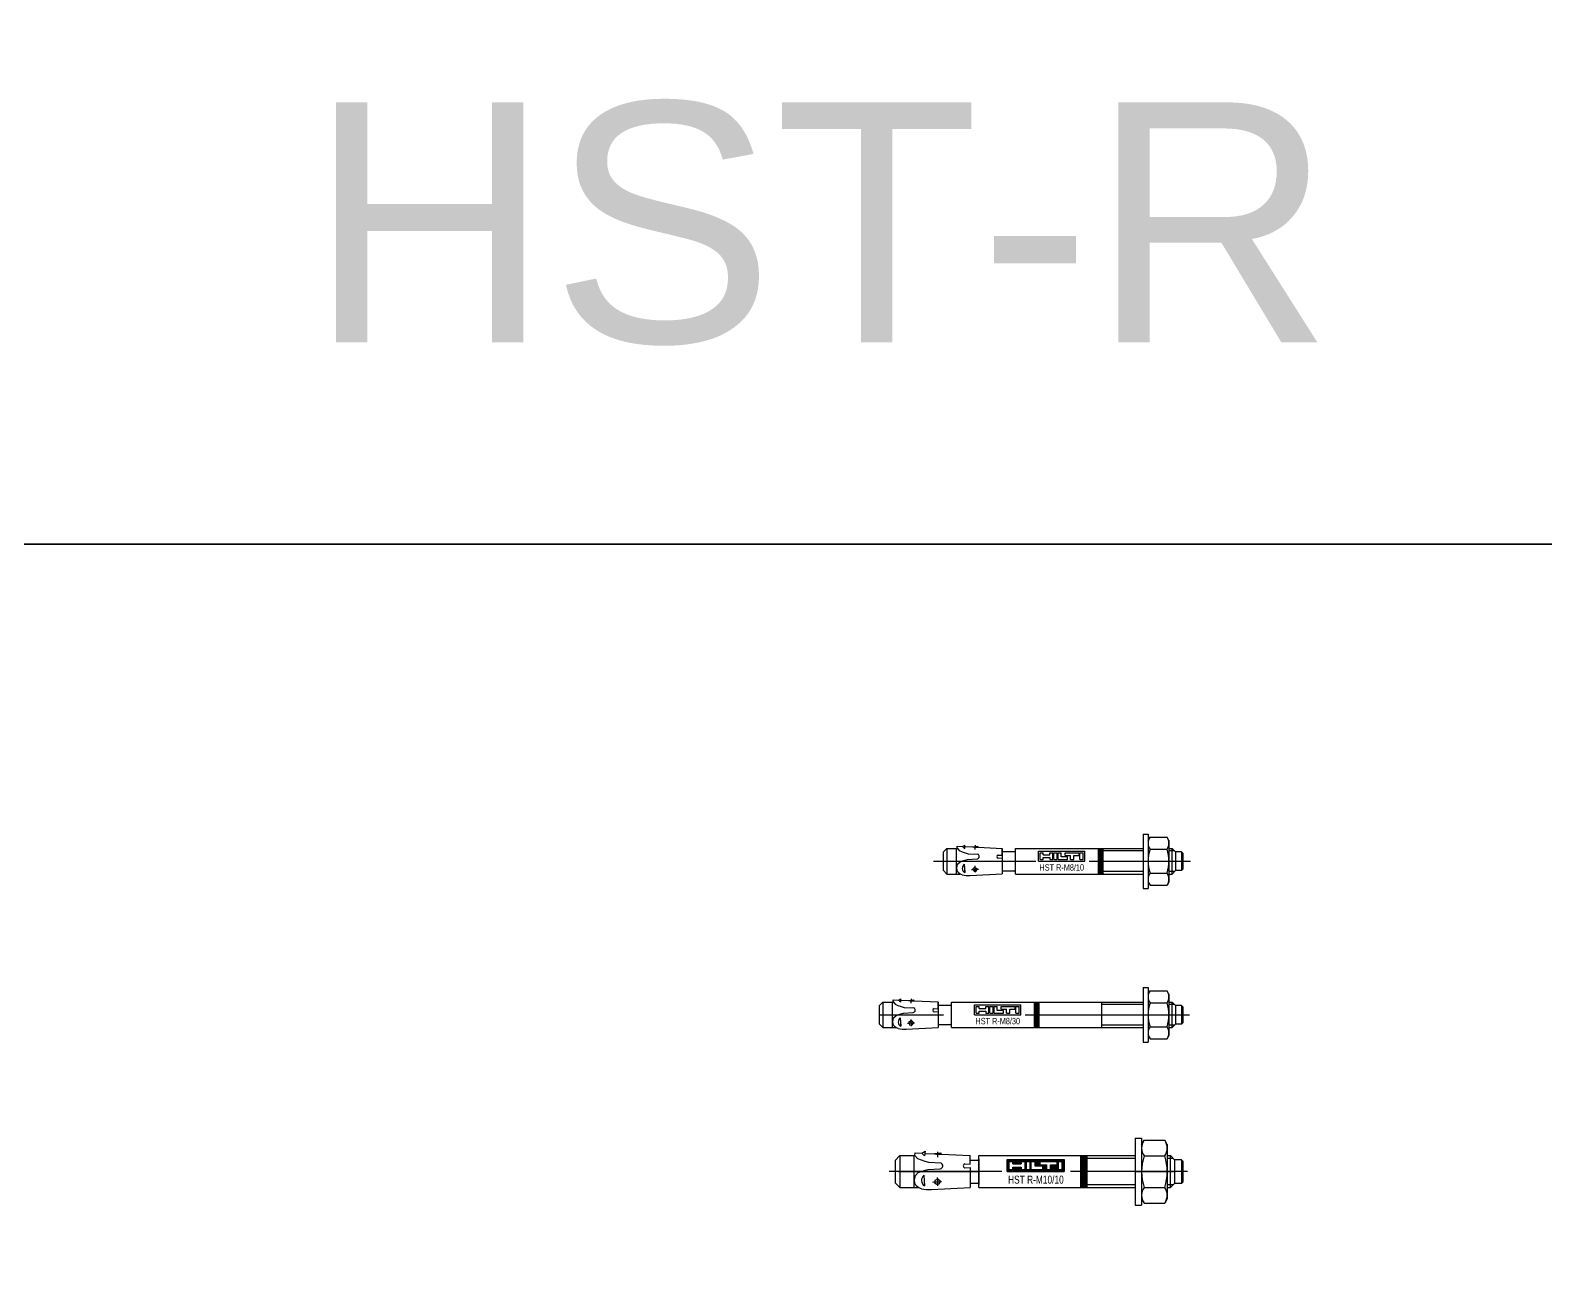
# Model space of a CAD drawing. Header units: millimetres. Extents: x 296 to 4896, y 152 to 3333.
# Drawn here: x 3948.8 to 4422.3, y 1771.7 to 2162.1 of the extents above; entities that cross this region are included whole.
import ezdxf
from ezdxf.enums import TextEntityAlignment as Align

# ---------------------------------------------------------------- set-up
doc = ezdxf.new("R2010")
doc.units = ezdxf.units.MM
doc.linetypes.add('CENTERLI', pattern=[1, 0.75, -0.0625, 0.125, -0.0625])
doc.linetypes.add('DASHED', pattern=[0.25, 0.15625, -0.09375])
for name, color, linetype in [('1', 1, 'DASHED'), ('10', 1, 'Continuous'), ('2', 3, 'Continuous'), ('3', 4, 'Continuous'), ('4', 2, 'Continuous'), ('951', 1, 'Continuous')]:
    doc.layers.add(name, color=color, linetype=linetype)
doc.styles.get("Standard").update_dxf_attribs({"font": 'arial.ttf'})

# ---------------------------------------------------------------- blocks, each defined once
blk = doc.blocks.new('HST R-M8-10')
at = {"layer": '1'}
for p, q in [((-64.98, 3.66), (-64.92, 4.98)), ((-78, 0), (-45.99, 0)), ((-74.77, 0), (-54.77, 0)), ((-66.15, -2.59), (-63.96, -2.48)), ((-65.1, -1.43), (-64.99, -3.53)), ((-29.39, 0), (2.34, 0))]:
    blk.add_line(p, q, dxfattribs=at)
at = {"layer": '1', "linetype": 'Continuous'}
blk.add_arc((-64.68, 9.44), 5.09, 258.4927, 276.2076, dxfattribs=at)
at = {"layer": '10'}
for p, q in [((-45.25, 0), (-45.25, 3.12)), ((-45.25, 3.12), (-30.75, 3.12)), ((-44.73, 0.52), (-44.73, 2.6)), ((-44.73, 2.6), (-43.75, 2.6)), ((-44.73, 0.52), (-43.75, 0.52)), ((-43.75, 1.99), (-43.75, 2.6)), ((-43.75, 1.99), (-41.67, 1.99)), ((-43.75, 0.52), (-43.75, 1.13)), ((-43.75, 1.13), (-41.67, 1.13)), ((-41.67, 2.6), (-40.69, 2.6)), ((-41.67, 1.99), (-41.67, 2.6)), ((-41.67, 1.13), (-41.67, 0.52)), ((-41.67, 0.52), (-40.69, 0.52)), ((-40.69, 0.52), (-40.69, 2.6)), ((-40.38, 2.6), (-39.41, 2.6)), ((-40.38, 0.52), (-40.38, 2.6)), ((-40.38, 0.52), (-39.41, 0.52)), ((-39.41, 0.52), (-39.41, 2.6)), ((-39.1, 2.6), (-38.12, 2.6)), ((-39.1, 0.52), (-39.1, 2.6)), ((-39.1, 0.52), (-36.16, 0.52)), ((-38.12, 1.38), (-38.12, 2.6)), ((-36.16, 1.38), (-38.12, 1.38)), ((-36.84, 2.6), (-32.55, 2.6)), ((-36.84, 1.74), (-36.84, 2.6)), ((-36.84, 1.74), (-35.18, 1.74)), ((-36.16, 0.52), (-36.16, 1.38)), ((-35.18, 0.52), (-35.18, 1.74)), ((-35.18, 0.52), (-34.21, 0.52)), ((-34.21, 0.52), (-34.21, 1.74)), ((-34.21, 1.74), (-32.55, 1.74)), ((-32.55, 1.74), (-32.55, 2.6)), ((-32.25, 2.6), (-31.27, 2.6)), ((-32.25, 0.52), (-32.25, 2.6)), ((-32.25, 0.52), (-31.27, 0.52)), ((-31.27, 0.52), (-31.27, 2.6)), ((-30.75, 0), (-30.75, 3.12)), ((-45.25, 0), (-30.75, 0))]:
    blk.add_line(p, q, dxfattribs=at)
at = {"layer": '2'}
for p, q in [((-68.91, 4.6), (-68.19, 4.97)), ((-68.24, 3.97), (-68.19, 4.97)), ((-68.1, 4.56), (-68.19, 4.97)), ((-12.55, 8.5), (-12.55, -8.5)), ((-12.55, 8.5), (-10.95, 8.5)), ((-10.95, 8.5), (-10.95, -8.5)), ((-10.95, 6.5), (-10.37, 7.51)), ((-10.37, 7.51), (-5.03, 7.51)), ((-4.45, 6.5), (-5.03, 7.51)), ((-4.45, 6.5), (-4.45, -6.5)), ((-73.8, 4), (-75, 2.8)), ((-75, 2.8), (-75, -2.8)), ((-73.8, 4), (-73.8, -4)), ((-73.8, 4), (-70.64, 4)), ((-70.82, -4), (-70.82, 4)), ((-70.66, 4.03), (-70.62, 4.68)), ((-70.62, 4.68), (-68.91, 4.6)), ((-68.24, 3.97), (-68.1, 4.56)), ((-68.1, 4.56), (-65.79, 4.45)), ((-67.43, 0.55), (-64.37, 0.71)), ((-67.23, 2.33), (-64.22, 2.18)), ((-65.7, 4.51), (-64.18, 4.71)), ((-64.14, 4.46), (-64.18, 4.71)), ((-64.05, 4.37), (-56.51, 4.02)), ((-57.85, 1.93), (-56.51, 1.86)), ((-57.85, 0.95), (-56.51, 1.02)), ((-56.51, 1.86), (-56.51, 4.02)), ((-56.51, 3.95), (-56.51, -3.95)), ((-56.51, 3.02), (-52.71, 3.02)), ((-52.4, 4), (-12.55, 4)), ((-52.4, -4), (-52.4, 4)), ((-26.5, -4), (-26.5, 4)), ((-25, -4), (-25, 4)), ((-14.8, 4), (-12.55, 4)), ((-10.37, 3.75), (-5.03, 3.75)), ((-4.45, 4), (-3.45, 4)), ((-3.45, 4), (-2.3, 2.85)), ((-3.45, -4), (-3.45, 4)), ((-0.5, 2.9), (-2.3, 2.9)), ((-2.3, -2.85), (-2.3, 2.85)), ((-0.5, 2.9), (-0.5, -2.9)), ((-0.5, 2.9), (0, 2.4)), ((0, -2.4), (0, 2.4)), ((-75, -2.8), (-73.8, -4)), ((-73.8, -4), (-69.78, -4)), ((-68.4, -0.91), (-68.26, -3.58)), ((-66.53, -4.47), (-56.51, -3.95)), ((-56.51, -3.02), (-52.71, -3.02)), ((-52.4, -4), (-12.55, -4)), ((-14.8, -4), (-12.55, -4)), ((-10.37, -3.75), (-5.03, -3.75)), ((-4.45, -4), (-3.45, -4)), ((-3.45, -4), (-2.3, -2.85)), ((-0.5, -2.9), (-2.3, -2.9)), ((0, -2.4), (-0.5, -2.9)), ((-12.55, -8.5), (-10.95, -8.5)), ((-10.95, -6.5), (-10.37, -7.51)), ((-10.37, -7.51), (-5.03, -7.51)), ((-4.45, -6.5), (-5.03, -7.51))]:
    blk.add_line(p, q, dxfattribs=at)
for points in [[(-70.76, -2.11), (-70.55, -0.96), (-69.71, -0.16), (-68.56, 0.22), (-67.43, 0.55)], [(-70.66, 4.03), (-70.02, 3.32), (-69.11, 2.92), (-68.15, 2.63), (-67.23, 2.33)], [(-69.01, -4.29), (-69.72, -4.03), (-70.31, -3.54), (-70.66, -2.87), (-70.76, -2.11)]]:
    blk.add_lwpolyline(points, dxfattribs=at)
blk.add_lwpolyline([(-64.33, -2.5), (-65.08, -1.92), (-65.73, -2.39), (-65.33, -3.1), (-64.7, -3.07)], close=True, dxfattribs=at)
for centre, radius, start, end in [((-7.63, 5.63), 3.32, 145.5615, 214.4385), ((-7.77, 5.63), 3.32, 325.5615, 34.4385), ((-65.84, 7.2), 4.02, 220.2631, 233.3507), ((-65.79, 4.55), 0.101, 267.3502, 334.0901), ((-64.45, 1.46), 0.756, 276.1253, 72.1482), ((-64.04, 4.47), 0.101, 187.3502, 267.3502), ((-57.78, 1.44), 0.495, 98.5979, 261.4021), ((-52.71, 3.33), 0.307, 270, 0), ((1.45, 0), 12.4, 162.383, 197.617), ((-16.85, 0), 12.4, 342.383, 17.617), ((-67.39, -2.19), 1.64, 128.033, 237.967), ((-67.05, 5.51), 10, 258.7007, 273), ((-76.59, -2.68), 8.38, 353.798, 12.202), ((-52.71, -3.33), 0.307, 0, 90), ((-7.63, -5.63), 3.32, 145.5615, 214.4385), ((-7.77, -5.63), 3.32, 325.5615, 34.4385)]:
    blk.add_arc(centre, radius, start, end, dxfattribs=at)
at = {"layer": '4'}
for p, q in [((-26.5, 2.62), (-25.12, 4)), ((-25.26, 4), (-26.5, 2.76)), ((-26.5, 2.9), (-25.4, 4)), ((-25.54, 4), (-26.5, 3.04)), ((-26.5, 3.18), (-25.68, 4)), ((-25.82, 4), (-26.5, 3.32)), ((-26.5, 3.47), (-25.97, 4)), ((-26.11, 4), (-26.5, 3.61)), ((-26.5, 3.75), (-26.25, 4)), ((-26.39, 4), (-26.5, 3.89)), ((-25, 3.98), (-26.5, 2.48)), ((-26.5, 2.33), (-25, 3.83)), ((-25, 3.69), (-26.5, 2.19)), ((-26.5, 2.05), (-25, 3.55)), ((-25, 3.41), (-26.5, 1.91)), ((-26.5, 1.77), (-25, 3.27)), ((-25, 3.13), (-26.5, 1.63)), ((-26.5, 1.49), (-25, 2.99)), ((-25, 2.84), (-26.5, 1.34)), ((-26.5, 1.2), (-25, 2.7)), ((-25, 2.56), (-26.5, 1.06)), ((-26.5, 0.92), (-25, 2.42)), ((-25, 2.28), (-26.5, 0.78)), ((-26.5, 0.64), (-25, 2.14)), ((-25, 2), (-26.5, 0.5)), ((-26.5, 0.35), (-25, 1.85)), ((-25, 1.71), (-26.5, 0.21)), ((-26.5, 0.07), (-25, 1.57)), ((-25, 1.43), (-26.5, -0.07)), ((-26.5, -0.21), (-25, 1.29)), ((-25, 1.15), (-26.5, -0.35)), ((-26.5, -0.49), (-25, 1.01)), ((-25, 0.86), (-26.5, -0.64)), ((-26.5, -0.78), (-25, 0.72)), ((-25, 0.58), (-26.5, -0.92)), ((-26.5, -1.06), (-25, 0.44)), ((-25, 0.3), (-26.5, -1.2)), ((-26.5, -1.34), (-25, 0.16)), ((-25, 0.02), (-26.5, -1.48)), ((-26.5, -1.63), (-25, -0.13)), ((-25, -0.27), (-26.5, -1.77)), ((-26.5, -1.91), (-25, -0.41)), ((-25, -0.55), (-26.5, -2.05)), ((-26.5, -2.19), (-25, -0.69)), ((-25, -0.83), (-26.5, -2.33)), ((-26.5, -2.47), (-25, -0.97)), ((-25, -1.12), (-26.5, -2.62)), ((-26.5, -2.76), (-25, -1.26)), ((-25, -1.4), (-26.5, -2.9)), ((-26.5, -3.04), (-25, -1.54)), ((-25, -1.68), (-26.5, -3.18)), ((-26.5, -3.32), (-25, -1.82)), ((-25, -1.96), (-26.5, -3.46)), ((-26.5, -3.61), (-25, -2.11)), ((-25, -2.25), (-26.5, -3.75)), ((-26.5, -3.89), (-25, -2.39)), ((-25, -2.53), (-26.47, -4)), ((-26.33, -4), (-25, -2.67)), ((-25, -2.81), (-26.19, -4)), ((-26.05, -4), (-25, -2.95)), ((-25, -3.1), (-25.9, -4)), ((-25.76, -4), (-25, -3.24)), ((-25, -3.38), (-25.62, -4)), ((-25.48, -4), (-25, -3.52)), ((-25, -3.66), (-25.34, -4)), ((-25.2, -4), (-25, -3.8)), ((-25, -3.94), (-25.06, -4))]:
    blk.add_line(p, q, dxfattribs=at)
at = {"layer": '951'}
for p, q in [((-12.55, 3.23), (-25, 3.23)), ((-2.68, 3.23), (-4.45, 3.23)), ((-12.55, -3.23), (-25, -3.23)), ((-2.68, -3.23), (-4.45, -3.23))]:
    blk.add_line(p, q, dxfattribs=at)
at = {"layer": '3', "width": 0.746429}
blk.add_text('HST R-M8/10', height=2, dxfattribs=at).set_placement((-37.94, -2.95), align=Align.CENTER)
blk = doc.blocks.new('HST R-M8-30')
at = {"layer": '1'}
for p, q in [((-84.98, 3.66), (-84.92, 4.98)), ((-94.77, 0), (-74.77, 0)), ((-49.39, 0), (1.94, 0)), ((-86.15, -2.59), (-83.96, -2.48)), ((-85.1, -1.43), (-84.99, -3.53))]:
    blk.add_line(p, q, dxfattribs=at)
at = {"layer": '1', "linetype": 'Continuous'}
blk.add_arc((-84.68, 9.44), 5.09, 258.4927, 276.2076, dxfattribs=at)
at = {"layer": '10'}
for p, q in [((-65.25, 3.12), (-50.75, 3.12)), ((-65.25, 0), (-65.25, 3.12)), ((-65.25, 0), (-50.75, 0)), ((-64.73, 2.6), (-63.75, 2.6)), ((-64.73, 0.52), (-64.73, 2.6)), ((-64.73, 0.52), (-63.75, 0.52)), ((-63.75, 1.99), (-63.75, 2.6)), ((-63.75, 1.99), (-61.67, 1.99)), ((-63.75, 1.13), (-61.67, 1.13)), ((-63.75, 0.52), (-63.75, 1.13)), ((-61.67, 1.99), (-61.67, 2.6)), ((-61.67, 2.6), (-60.69, 2.6)), ((-61.67, 1.13), (-61.67, 0.52)), ((-61.67, 0.52), (-60.69, 0.52)), ((-60.69, 0.52), (-60.69, 2.6)), ((-60.38, 0.52), (-60.38, 2.6)), ((-60.38, 2.6), (-59.41, 2.6)), ((-60.38, 0.52), (-59.41, 0.52)), ((-59.41, 0.52), (-59.41, 2.6)), ((-59.1, 0.52), (-59.1, 2.6)), ((-59.1, 2.6), (-58.12, 2.6)), ((-59.1, 0.52), (-56.16, 0.52)), ((-58.12, 1.38), (-58.12, 2.6)), ((-56.16, 1.38), (-58.12, 1.38)), ((-56.84, 1.74), (-56.84, 2.6)), ((-56.84, 2.6), (-52.55, 2.6)), ((-56.84, 1.74), (-55.18, 1.74)), ((-56.16, 0.52), (-56.16, 1.38)), ((-55.18, 0.52), (-55.18, 1.74)), ((-55.18, 0.52), (-54.21, 0.52)), ((-54.21, 1.74), (-52.55, 1.74)), ((-54.21, 0.52), (-54.21, 1.74)), ((-52.55, 1.74), (-52.55, 2.6)), ((-52.25, 0.52), (-52.25, 2.6)), ((-52.25, 2.6), (-51.27, 2.6)), ((-52.25, 0.52), (-51.27, 0.52)), ((-51.27, 0.52), (-51.27, 2.6)), ((-50.75, 0), (-50.75, 3.12))]:
    blk.add_line(p, q, dxfattribs=at)
at = {"layer": '2'}
for p, q in [((-88.91, 4.6), (-88.19, 4.97)), ((-88.24, 3.97), (-88.19, 4.97)), ((-88.1, 4.56), (-88.19, 4.97)), ((-12.55, 8.5), (-10.95, 8.5)), ((-12.55, 8.5), (-12.55, -8.5)), ((-10.95, 8.5), (-10.95, -8.5)), ((-10.95, 6.5), (-10.37, 7.51)), ((-10.37, 7.51), (-5.03, 7.51)), ((-4.45, 6.5), (-5.03, 7.51)), ((-4.45, 6.5), (-4.45, -6.5)), ((-93.8, 4), (-95, 2.8)), ((-95, 2.8), (-95, -2.8)), ((-93.8, 4), (-90.64, 4)), ((-93.8, 4), (-93.8, -4)), ((-90.82, -4), (-90.82, 4)), ((-90.66, 4.03), (-90.62, 4.68)), ((-90.62, 4.68), (-88.91, 4.6)), ((-88.24, 3.97), (-88.1, 4.56)), ((-88.1, 4.56), (-85.79, 4.45)), ((-87.43, 0.55), (-84.37, 0.71)), ((-87.23, 2.33), (-84.22, 2.18)), ((-85.7, 4.51), (-84.18, 4.71)), ((-84.14, 4.46), (-84.18, 4.71)), ((-84.05, 4.37), (-76.51, 4.02)), ((-77.85, 1.93), (-76.51, 1.86)), ((-77.85, 0.95), (-76.51, 1.02)), ((-76.51, 1.86), (-76.51, 4.02)), ((-76.51, 3.95), (-76.51, -3.95)), ((-76.51, 3.02), (-72.71, 3.02)), ((-72.4, -4), (-72.4, 4)), ((-72.4, 4), (-12.55, 4)), ((-46.5, -4), (-46.5, 4)), ((-45, -4), (-45, 4)), ((-25.55, 4), (-25.55, -4)), ((-14.8, 4), (-12.55, 4)), ((-10.37, 3.75), (-5.03, 3.75)), ((-4.45, 4), (-3.45, 4)), ((-3.45, -4), (-3.45, 4)), ((-3.45, 4), (-2.3, 2.85)), ((-0.5, 2.9), (-2.3, 2.9)), ((-2.3, -2.85), (-2.3, 2.85)), ((-0.5, 2.9), (0, 2.4)), ((-0.5, 2.9), (-0.5, -2.9)), ((0, -2.4), (0, 2.4)), ((-95, -2.8), (-93.8, -4)), ((-93.8, -4), (-89.78, -4)), ((-88.4, -0.91), (-88.26, -3.58)), ((-86.53, -4.47), (-76.51, -3.95)), ((-76.51, -3.02), (-72.71, -3.02)), ((-72.4, -4), (-12.55, -4)), ((-14.8, -4), (-12.55, -4)), ((-10.37, -3.75), (-5.03, -3.75)), ((-4.45, -4), (-3.45, -4)), ((-3.45, -4), (-2.3, -2.85)), ((-0.5, -2.9), (-2.3, -2.9)), ((0, -2.4), (-0.5, -2.9)), ((-12.55, -8.5), (-10.95, -8.5)), ((-10.95, -6.5), (-10.37, -7.51)), ((-10.37, -7.51), (-5.03, -7.51)), ((-4.45, -6.5), (-5.03, -7.51))]:
    blk.add_line(p, q, dxfattribs=at)
for points in [[(-90.76, -2.11), (-90.55, -0.96), (-89.71, -0.16), (-88.56, 0.22), (-87.43, 0.55)], [(-90.66, 4.03), (-90.02, 3.32), (-89.11, 2.92), (-88.15, 2.63), (-87.23, 2.33)], [(-89.01, -4.29), (-89.72, -4.03), (-90.31, -3.54), (-90.66, -2.87), (-90.76, -2.11)]]:
    blk.add_lwpolyline(points, dxfattribs=at)
blk.add_lwpolyline([(-84.21, -2.49), (-84.89, -1.82), (-85.85, -2.36), (-85.38, -3.2), (-84.64, -3.16)], close=True, dxfattribs=at)
for centre, radius, start, end in [((-7.63, 5.63), 3.32, 145.5615, 214.4385), ((-7.77, 5.63), 3.32, 325.5615, 34.4385), ((-85.84, 7.2), 4.02, 220.2631, 233.3507), ((-85.79, 4.55), 0.101, 267.3502, 334.0901), ((-84.45, 1.46), 0.756, 276.1253, 72.1482), ((-84.04, 4.47), 0.101, 187.3502, 267.3502), ((-77.78, 1.44), 0.495, 98.5979, 261.4021), ((-72.71, 3.33), 0.307, 270, 0), ((1.45, 0), 12.4, 162.383, 197.617), ((-16.85, 0), 12.4, 342.383, 17.617), ((-87.39, -2.19), 1.64, 128.033, 237.967), ((-87.05, 5.51), 10, 258.7007, 273), ((-96.59, -2.68), 8.38, 353.798, 12.202), ((-72.71, -3.33), 0.307, 0, 90), ((-7.63, -5.63), 3.32, 145.5615, 214.4385), ((-7.77, -5.63), 3.32, 325.5615, 34.4385)]:
    blk.add_arc(centre, radius, start, end, dxfattribs=at)
at = {"layer": '4'}
for p, q in [((-46.5, 2.62), (-45.12, 4)), ((-45.26, 4), (-46.5, 2.76)), ((-46.5, 2.9), (-45.4, 4)), ((-45.54, 4), (-46.5, 3.04)), ((-46.5, 3.18), (-45.68, 4)), ((-45.82, 4), (-46.5, 3.32)), ((-46.5, 3.47), (-45.97, 4)), ((-46.11, 4), (-46.5, 3.61)), ((-46.5, 3.75), (-46.25, 4)), ((-46.39, 4), (-46.5, 3.89)), ((-45, 3.98), (-46.5, 2.48)), ((-46.5, 2.33), (-45, 3.83)), ((-45, 3.69), (-46.5, 2.19)), ((-46.5, 2.05), (-45, 3.55)), ((-45, 3.41), (-46.5, 1.91)), ((-46.5, 1.77), (-45, 3.27)), ((-45, 3.13), (-46.5, 1.63)), ((-46.5, 1.49), (-45, 2.99)), ((-45, 2.84), (-46.5, 1.34)), ((-46.5, 1.2), (-45, 2.7)), ((-45, 2.56), (-46.5, 1.06)), ((-46.5, 0.92), (-45, 2.42)), ((-45, 2.28), (-46.5, 0.78)), ((-46.5, 0.64), (-45, 2.14)), ((-45, 2), (-46.5, 0.5)), ((-46.5, 0.35), (-45, 1.85)), ((-45, 1.71), (-46.5, 0.21)), ((-46.5, 0.07), (-45, 1.57)), ((-45, 1.43), (-46.5, -0.07)), ((-46.5, -0.21), (-45, 1.29)), ((-45, 1.15), (-46.5, -0.35)), ((-46.5, -0.49), (-45, 1.01)), ((-45, 0.86), (-46.5, -0.64)), ((-46.5, -0.78), (-45, 0.72)), ((-45, 0.58), (-46.5, -0.92)), ((-46.5, -1.06), (-45, 0.44)), ((-45, 0.3), (-46.5, -1.2)), ((-46.5, -1.34), (-45, 0.16)), ((-45, 0.02), (-46.5, -1.48)), ((-46.5, -1.63), (-45, -0.13)), ((-45, -0.27), (-46.5, -1.77)), ((-46.5, -1.91), (-45, -0.41)), ((-45, -0.55), (-46.5, -2.05)), ((-46.5, -2.19), (-45, -0.69)), ((-45, -0.83), (-46.5, -2.33)), ((-46.5, -2.47), (-45, -0.97)), ((-45, -1.12), (-46.5, -2.62)), ((-46.5, -2.76), (-45, -1.26)), ((-45, -1.4), (-46.5, -2.9)), ((-46.5, -3.04), (-45, -1.54)), ((-45, -1.68), (-46.5, -3.18)), ((-46.5, -3.32), (-45, -1.82)), ((-45, -1.96), (-46.5, -3.46)), ((-46.5, -3.61), (-45, -2.11)), ((-45, -2.25), (-46.5, -3.75)), ((-46.5, -3.89), (-45, -2.39)), ((-45, -2.53), (-46.47, -4)), ((-46.33, -4), (-45, -2.67)), ((-45, -2.81), (-46.19, -4)), ((-46.05, -4), (-45, -2.95)), ((-45, -3.1), (-45.9, -4)), ((-45.76, -4), (-45, -3.24)), ((-45, -3.38), (-45.62, -4)), ((-45.48, -4), (-45, -3.52)), ((-45, -3.66), (-45.34, -4)), ((-45.2, -4), (-45, -3.8)), ((-45, -3.94), (-45.06, -4))]:
    blk.add_line(p, q, dxfattribs=at)
at = {"layer": '951'}
for p, q in [((-12.55, 3.23), (-25.55, 3.23)), ((-2.68, 3.23), (-4.45, 3.23)), ((-12.55, -3.23), (-25.55, -3.23)), ((-2.68, -3.23), (-4.45, -3.23))]:
    blk.add_line(p, q, dxfattribs=at)
at = {"layer": '3', "width": 0.746429}
blk.add_text('HST R-M8/30', height=2, dxfattribs=at).set_placement((-57.94, -2.95), align=Align.CENTER)
blk = doc.blocks.new('HST R-M10-10')
at = {"layer": '1'}
for p, q in [((-76.71, 4.57), (-76.64, 6.23)), ((-56.66, 0), (-91.91, 0)), ((-88.95, 0), (-63.95, 0)), ((1.38, 0), (-35.23, 0)), ((-78.18, -3.24), (-75.45, -3.1)), ((-76.87, -1.78), (-76.73, -4.41))]:
    blk.add_line(p, q, dxfattribs=at)
at = {"layer": '1', "linetype": 'Continuous'}
blk.add_arc((-76.34, 11.79), 6.36, 258.4927, 276.2076, dxfattribs=at)
at = {"layer": '10'}
for p, q in [((-55.02, 3.84), (-37.18, 3.84)), ((-55.02, 0), (-55.02, 3.84)), ((-55.02, 0), (-37.18, 0)), ((-54.99, 3.84), (-54.99, 0)), ((-54.92, 0), (-54.92, 3.84)), ((-54.86, 3.84), (-54.86, 0)), ((-54.79, 0), (-54.79, 3.84)), ((-54.73, 3.84), (-54.73, 0)), ((-54.67, 0), (-54.67, 3.84)), ((-54.6, 3.84), (-54.6, 0)), ((-54.54, 0), (-54.54, 3.84)), ((-54.47, 3.84), (-54.47, 0)), ((-54.41, 0), (-54.41, 3.84)), ((-54.38, 3.2), (-53.18, 3.2)), ((-54.38, 0.64), (-54.38, 3.2)), ((-54.38, 0.64), (-53.18, 0.64)), ((-54.35, 3.84), (-54.35, 3.2)), ((-54.35, 0.64), (-54.35, 0)), ((-54.28, 3.2), (-54.28, 3.84)), ((-54.28, 0), (-54.28, 0.64)), ((-54.22, 3.84), (-54.22, 3.2)), ((-54.22, 0.64), (-54.22, 0)), ((-54.15, 3.2), (-54.15, 3.84)), ((-54.15, 0), (-54.15, 0.64)), ((-54.09, 3.84), (-54.09, 3.2)), ((-54.09, 0.64), (-54.09, 0)), ((-54.03, 3.2), (-54.03, 3.84)), ((-54.03, 0), (-54.03, 0.64)), ((-53.96, 3.84), (-53.96, 3.2)), ((-53.96, 0.64), (-53.96, 0)), ((-53.9, 3.2), (-53.9, 3.84)), ((-53.9, 0), (-53.9, 0.64)), ((-53.83, 3.84), (-53.83, 3.2)), ((-53.83, 0.64), (-53.83, 0)), ((-53.77, 3.2), (-53.77, 3.84)), ((-53.77, 0), (-53.77, 0.64)), ((-53.71, 3.84), (-53.71, 3.2)), ((-53.71, 0.64), (-53.71, 0)), ((-53.64, 3.2), (-53.64, 3.84)), ((-53.64, 0), (-53.64, 0.64)), ((-53.58, 3.84), (-53.58, 3.2)), ((-53.58, 0.64), (-53.58, 0)), ((-53.51, 3.2), (-53.51, 3.84)), ((-53.51, 0), (-53.51, 0.64)), ((-53.45, 3.84), (-53.45, 3.2)), ((-53.45, 0.64), (-53.45, 0)), ((-53.39, 3.2), (-53.39, 3.84)), ((-53.39, 0), (-53.39, 0.64)), ((-53.32, 3.84), (-53.32, 3.2)), ((-53.32, 0.64), (-53.32, 0)), ((-53.26, 3.2), (-53.26, 3.84)), ((-53.26, 0), (-53.26, 0.64)), ((-53.19, 3.84), (-53.19, 3.2)), ((-53.19, 0.64), (-53.19, 0)), ((-53.18, 2.45), (-53.18, 3.2)), ((-53.18, 2.45), (-50.62, 2.45)), ((-53.18, 1.39), (-50.62, 1.39)), ((-53.18, 0.64), (-53.18, 1.39)), ((-53.13, 2.45), (-53.13, 3.84)), ((-53.13, 0), (-53.13, 1.39)), ((-53.07, 3.84), (-53.07, 2.45)), ((-53.07, 1.39), (-53.07, 0)), ((-53, 2.45), (-53, 3.84)), ((-53, 0), (-53, 1.39)), ((-52.94, 3.84), (-52.94, 2.45)), ((-52.94, 1.39), (-52.94, 0)), ((-52.87, 2.45), (-52.87, 3.84)), ((-52.87, 0), (-52.87, 1.39)), ((-52.81, 3.84), (-52.81, 2.45)), ((-52.81, 1.39), (-52.81, 0)), ((-52.75, 2.45), (-52.75, 3.84)), ((-52.75, 0), (-52.75, 1.39)), ((-52.68, 3.84), (-52.68, 2.45)), ((-52.68, 1.39), (-52.68, 0)), ((-52.62, 2.45), (-52.62, 3.84)), ((-52.62, 0), (-52.62, 1.39)), ((-52.55, 3.84), (-52.55, 2.45)), ((-52.55, 1.39), (-52.55, 0)), ((-52.49, 2.45), (-52.49, 3.84)), ((-52.49, 0), (-52.49, 1.39)), ((-52.43, 3.84), (-52.43, 2.45)), ((-52.43, 1.39), (-52.43, 0)), ((-52.36, 2.45), (-52.36, 3.84)), ((-52.36, 0), (-52.36, 1.39)), ((-52.3, 3.84), (-52.3, 2.45)), ((-52.3, 1.39), (-52.3, 0)), ((-52.23, 2.45), (-52.23, 3.84)), ((-52.23, 0), (-52.23, 1.39)), ((-52.17, 3.84), (-52.17, 2.45)), ((-52.17, 1.39), (-52.17, 0)), ((-52.11, 2.45), (-52.11, 3.84)), ((-52.11, 0), (-52.11, 1.39)), ((-52.04, 3.84), (-52.04, 2.45)), ((-52.04, 1.39), (-52.04, 0)), ((-51.98, 2.45), (-51.98, 3.84)), ((-51.98, 0), (-51.98, 1.39)), ((-51.91, 3.84), (-51.91, 2.45)), ((-51.91, 1.39), (-51.91, 0)), ((-51.85, 2.45), (-51.85, 3.84)), ((-51.85, 0), (-51.85, 1.39)), ((-51.79, 3.84), (-51.79, 2.45)), ((-51.79, 1.39), (-51.79, 0)), ((-51.72, 2.45), (-51.72, 3.84)), ((-51.72, 0), (-51.72, 1.39)), ((-51.66, 3.84), (-51.66, 2.45)), ((-51.66, 1.39), (-51.66, 0)), ((-51.59, 2.45), (-51.59, 3.84)), ((-51.59, 0), (-51.59, 1.39)), ((-51.53, 3.84), (-51.53, 2.45)), ((-51.53, 1.39), (-51.53, 0)), ((-51.47, 2.45), (-51.47, 3.84)), ((-51.47, 0), (-51.47, 1.39)), ((-51.4, 3.84), (-51.4, 2.45)), ((-51.4, 1.39), (-51.4, 0)), ((-51.34, 2.45), (-51.34, 3.84)), ((-51.34, 0), (-51.34, 1.39)), ((-51.27, 3.84), (-51.27, 2.45)), ((-51.27, 1.39), (-51.27, 0)), ((-51.21, 2.45), (-51.21, 3.84)), ((-51.21, 0), (-51.21, 1.39)), ((-51.15, 3.84), (-51.15, 2.45)), ((-51.15, 1.39), (-51.15, 0)), ((-51.08, 2.45), (-51.08, 3.84)), ((-51.08, 0), (-51.08, 1.39)), ((-51.02, 3.84), (-51.02, 2.45)), ((-51.02, 1.39), (-51.02, 0)), ((-50.95, 2.45), (-50.95, 3.84)), ((-50.95, 0), (-50.95, 1.39)), ((-50.89, 3.84), (-50.89, 2.45)), ((-50.89, 1.39), (-50.89, 0)), ((-50.83, 2.45), (-50.83, 3.84)), ((-50.83, 0), (-50.83, 1.39)), ((-50.76, 3.84), (-50.76, 2.45)), ((-50.76, 1.39), (-50.76, 0)), ((-50.7, 2.45), (-50.7, 3.84)), ((-50.7, 0), (-50.7, 1.39)), ((-50.63, 3.84), (-50.63, 2.45)), ((-50.63, 1.39), (-50.63, 0)), ((-50.62, 2.45), (-50.62, 3.2)), ((-50.62, 3.2), (-49.41, 3.2)), ((-50.62, 1.39), (-50.62, 0.64)), ((-50.62, 0.64), (-49.41, 0.64)), ((-50.57, 3.2), (-50.57, 3.84)), ((-50.57, 0), (-50.57, 0.64)), ((-50.51, 3.84), (-50.51, 3.2)), ((-50.51, 0.64), (-50.51, 0)), ((-50.44, 3.2), (-50.44, 3.84)), ((-50.44, 0), (-50.44, 0.64)), ((-50.38, 3.84), (-50.38, 3.2)), ((-50.38, 0.64), (-50.38, 0)), ((-50.31, 3.2), (-50.31, 3.84)), ((-50.31, 0), (-50.31, 0.64)), ((-50.25, 3.84), (-50.25, 3.2)), ((-50.25, 0.64), (-50.25, 0)), ((-50.19, 3.2), (-50.19, 3.84)), ((-50.19, 0), (-50.19, 0.64)), ((-50.12, 3.84), (-50.12, 3.2)), ((-50.12, 0.64), (-50.12, 0)), ((-50.06, 3.2), (-50.06, 3.84)), ((-50.06, 0), (-50.06, 0.64)), ((-49.99, 3.84), (-49.99, 3.2)), ((-49.99, 0.64), (-49.99, 0)), ((-49.93, 3.2), (-49.93, 3.84)), ((-49.93, 0), (-49.93, 0.64)), ((-49.87, 3.84), (-49.87, 3.2)), ((-49.87, 0.64), (-49.87, 0)), ((-49.8, 3.2), (-49.8, 3.84)), ((-49.8, 0), (-49.8, 0.64)), ((-49.74, 3.84), (-49.74, 3.2)), ((-49.74, 0.64), (-49.74, 0)), ((-49.67, 3.2), (-49.67, 3.84)), ((-49.67, 0), (-49.67, 0.64)), ((-49.61, 3.84), (-49.61, 3.2)), ((-49.61, 0.64), (-49.61, 0)), ((-49.55, 3.2), (-49.55, 3.84)), ((-49.55, 0), (-49.55, 0.64)), ((-49.48, 3.84), (-49.48, 3.2)), ((-49.48, 0.64), (-49.48, 0)), ((-49.42, 3.2), (-49.42, 3.84)), ((-49.42, 0), (-49.42, 0.64)), ((-49.41, 0.64), (-49.41, 3.2)), ((-49.35, 3.84), (-49.35, 0)), ((-49.29, 0), (-49.29, 3.84)), ((-49.23, 3.84), (-49.23, 0)), ((-49.16, 0), (-49.16, 3.84)), ((-49.1, 3.84), (-49.1, 0)), ((-49.03, 3.2), (-49.03, 3.84)), ((-49.03, 0.64), (-49.03, 3.2)), ((-49.03, 3.2), (-47.83, 3.2)), ((-49.03, 0.64), (-47.83, 0.64)), ((-49.03, 0), (-49.03, 0.64)), ((-48.97, 3.84), (-48.97, 3.2)), ((-48.97, 0.64), (-48.97, 0)), ((-48.91, 3.2), (-48.91, 3.84)), ((-48.91, 0), (-48.91, 0.64)), ((-48.84, 3.84), (-48.84, 3.2)), ((-48.84, 0.64), (-48.84, 0)), ((-48.78, 3.2), (-48.78, 3.84)), ((-48.78, 0), (-48.78, 0.64)), ((-48.71, 3.84), (-48.71, 3.2)), ((-48.71, 0.64), (-48.71, 0)), ((-48.65, 3.2), (-48.65, 3.84)), ((-48.65, 0), (-48.65, 0.64)), ((-48.59, 3.84), (-48.59, 3.2)), ((-48.59, 0.64), (-48.59, 0)), ((-48.52, 3.2), (-48.52, 3.84)), ((-48.52, 0), (-48.52, 0.64)), ((-48.46, 3.84), (-48.46, 3.2)), ((-48.46, 0.64), (-48.46, 0)), ((-48.39, 3.2), (-48.39, 3.84)), ((-48.39, 0), (-48.39, 0.64)), ((-48.33, 3.84), (-48.33, 3.2)), ((-48.33, 0.64), (-48.33, 0)), ((-48.27, 3.2), (-48.27, 3.84)), ((-48.27, 0), (-48.27, 0.64)), ((-48.2, 3.84), (-48.2, 3.2)), ((-48.2, 0.64), (-48.2, 0)), ((-48.14, 3.2), (-48.14, 3.84)), ((-48.14, 0), (-48.14, 0.64)), ((-48.07, 3.84), (-48.07, 3.2)), ((-48.07, 0.64), (-48.07, 0)), ((-48.01, 3.2), (-48.01, 3.84)), ((-48.01, 0), (-48.01, 0.64)), ((-47.95, 3.84), (-47.95, 3.2)), ((-47.95, 0.64), (-47.95, 0)), ((-47.88, 3.2), (-47.88, 3.84)), ((-47.88, 0), (-47.88, 0.64)), ((-47.83, 0.64), (-47.83, 3.2)), ((-47.82, 3.84), (-47.82, 0)), ((-47.75, 0), (-47.75, 3.84)), ((-47.69, 3.84), (-47.69, 0)), ((-47.63, 0), (-47.63, 3.84)), ((-47.56, 3.84), (-47.56, 0)), ((-47.5, 0), (-47.5, 3.84)), ((-47.45, 0.64), (-47.45, 3.2)), ((-47.45, 3.2), (-46.25, 3.2)), ((-47.45, 0.64), (-43.84, 0.64)), ((-47.43, 3.84), (-47.43, 3.2)), ((-47.43, 0.64), (-47.43, 0)), ((-47.37, 3.2), (-47.37, 3.84)), ((-47.37, 0), (-47.37, 0.64)), ((-47.31, 3.84), (-47.31, 3.2)), ((-47.31, 0.64), (-47.31, 0)), ((-47.24, 3.2), (-47.24, 3.84)), ((-47.24, 0), (-47.24, 0.64)), ((-47.18, 3.84), (-47.18, 3.2)), ((-47.18, 0.64), (-47.18, 0)), ((-47.11, 3.2), (-47.11, 3.84)), ((-47.11, 0), (-47.11, 0.64)), ((-47.05, 3.84), (-47.05, 3.2)), ((-47.05, 0.64), (-47.05, 0)), ((-46.99, 3.2), (-46.99, 3.84)), ((-46.99, 0), (-46.99, 0.64)), ((-46.92, 3.84), (-46.92, 3.2)), ((-46.92, 0.64), (-46.92, 0)), ((-46.86, 3.2), (-46.86, 3.84)), ((-46.86, 0), (-46.86, 0.64)), ((-46.79, 3.84), (-46.79, 3.2)), ((-46.79, 0.64), (-46.79, 0)), ((-46.73, 3.2), (-46.73, 3.84)), ((-46.73, 0), (-46.73, 0.64)), ((-46.67, 3.84), (-46.67, 3.2)), ((-46.67, 0.64), (-46.67, 0)), ((-46.6, 3.2), (-46.6, 3.84)), ((-46.6, 0), (-46.6, 0.64)), ((-46.54, 3.84), (-46.54, 3.2)), ((-46.54, 0.64), (-46.54, 0)), ((-46.47, 3.2), (-46.47, 3.84)), ((-46.47, 0), (-46.47, 0.64)), ((-46.41, 3.84), (-46.41, 3.2)), ((-46.41, 0.64), (-46.41, 0)), ((-46.35, 3.2), (-46.35, 3.84)), ((-46.35, 0), (-46.35, 0.64)), ((-46.28, 3.84), (-46.28, 3.2)), ((-46.28, 0.64), (-46.28, 0)), ((-46.25, 1.69), (-46.25, 3.2)), ((-43.84, 1.69), (-46.25, 1.69)), ((-46.22, 1.69), (-46.22, 3.84)), ((-46.22, 0), (-46.22, 0.64)), ((-46.15, 3.84), (-46.15, 1.69)), ((-46.15, 0.64), (-46.15, 0)), ((-46.09, 1.69), (-46.09, 3.84)), ((-46.09, 0), (-46.09, 0.64)), ((-46.03, 3.84), (-46.03, 1.69)), ((-46.03, 0.64), (-46.03, 0)), ((-45.96, 1.69), (-45.96, 3.84)), ((-45.96, 0), (-45.96, 0.64)), ((-45.9, 3.84), (-45.9, 1.69)), ((-45.9, 0.64), (-45.9, 0)), ((-45.83, 1.69), (-45.83, 3.84)), ((-45.83, 0), (-45.83, 0.64)), ((-45.77, 3.84), (-45.77, 1.69)), ((-45.77, 0.64), (-45.77, 0)), ((-45.71, 1.69), (-45.71, 3.84)), ((-45.71, 0), (-45.71, 0.64)), ((-45.64, 3.84), (-45.64, 1.69)), ((-45.64, 0.64), (-45.64, 0)), ((-45.58, 1.69), (-45.58, 3.84)), ((-45.58, 0), (-45.58, 0.64)), ((-45.51, 3.84), (-45.51, 1.69)), ((-45.51, 0.64), (-45.51, 0)), ((-45.45, 1.69), (-45.45, 3.84)), ((-45.45, 0), (-45.45, 0.64)), ((-45.39, 3.84), (-45.39, 1.69)), ((-45.39, 0.64), (-45.39, 0)), ((-45.32, 1.69), (-45.32, 3.84)), ((-45.32, 0), (-45.32, 0.64)), ((-45.26, 3.84), (-45.26, 1.69)), ((-45.26, 0.64), (-45.26, 0)), ((-45.19, 1.69), (-45.19, 3.84)), ((-45.19, 0), (-45.19, 0.64)), ((-45.13, 3.84), (-45.13, 1.69)), ((-45.13, 0.64), (-45.13, 0)), ((-45.07, 1.69), (-45.07, 3.84)), ((-45.07, 0), (-45.07, 0.64)), ((-45, 3.84), (-45, 1.69)), ((-45, 0.64), (-45, 0)), ((-44.94, 1.69), (-44.94, 3.84)), ((-44.94, 0), (-44.94, 0.64)), ((-44.87, 3.84), (-44.87, 1.69)), ((-44.87, 0.64), (-44.87, 0)), ((-44.81, 1.69), (-44.81, 3.84)), ((-44.81, 0), (-44.81, 0.64)), ((-44.75, 3.84), (-44.75, 1.69)), ((-44.75, 0.64), (-44.75, 0)), ((-44.68, 1.69), (-44.68, 3.84)), ((-44.68, 0), (-44.68, 0.64)), ((-44.67, 2.15), (-44.67, 3.2)), ((-44.67, 3.2), (-39.4, 3.2)), ((-44.67, 2.15), (-42.63, 2.15)), ((-44.62, 3.84), (-44.62, 3.2)), ((-44.62, 2.15), (-44.62, 1.69)), ((-44.62, 0.64), (-44.62, 0)), ((-44.55, 3.2), (-44.55, 3.84)), ((-44.55, 1.69), (-44.55, 2.15)), ((-44.55, 0), (-44.55, 0.64)), ((-44.49, 3.84), (-44.49, 3.2)), ((-44.49, 2.15), (-44.49, 1.69)), ((-44.49, 0.64), (-44.49, 0)), ((-44.43, 3.2), (-44.43, 3.84)), ((-44.43, 1.69), (-44.43, 2.15)), ((-44.43, 0), (-44.43, 0.64)), ((-44.36, 3.84), (-44.36, 3.2)), ((-44.36, 2.15), (-44.36, 1.69)), ((-44.36, 0.64), (-44.36, 0)), ((-44.3, 3.2), (-44.3, 3.84)), ((-44.3, 1.69), (-44.3, 2.15)), ((-44.3, 0), (-44.3, 0.64)), ((-44.23, 3.84), (-44.23, 3.2)), ((-44.23, 2.15), (-44.23, 1.69)), ((-44.23, 0.64), (-44.23, 0)), ((-44.17, 3.2), (-44.17, 3.84)), ((-44.17, 1.69), (-44.17, 2.15)), ((-44.17, 0), (-44.17, 0.64)), ((-44.11, 3.84), (-44.11, 3.2)), ((-44.11, 2.15), (-44.11, 1.69)), ((-44.11, 0.64), (-44.11, 0)), ((-44.04, 3.2), (-44.04, 3.84)), ((-44.04, 1.69), (-44.04, 2.15)), ((-44.04, 0), (-44.04, 0.64)), ((-43.98, 3.84), (-43.98, 3.2)), ((-43.98, 2.15), (-43.98, 1.69)), ((-43.98, 0.64), (-43.98, 0)), ((-43.91, 3.2), (-43.91, 3.84)), ((-43.91, 1.69), (-43.91, 2.15)), ((-43.91, 0), (-43.91, 0.64)), ((-43.85, 3.84), (-43.85, 3.2)), ((-43.85, 2.15), (-43.85, 1.69)), ((-43.85, 0.64), (-43.85, 0)), ((-43.84, 0.64), (-43.84, 1.69)), ((-43.79, 3.2), (-43.79, 3.84)), ((-43.79, 0), (-43.79, 2.15)), ((-43.72, 3.84), (-43.72, 3.2)), ((-43.72, 2.15), (-43.72, 0)), ((-43.66, 3.2), (-43.66, 3.84)), ((-43.66, 0), (-43.66, 2.15)), ((-43.59, 3.84), (-43.59, 3.2)), ((-43.59, 2.15), (-43.59, 0)), ((-43.53, 3.2), (-43.53, 3.84)), ((-43.53, 0), (-43.53, 2.15)), ((-43.47, 3.84), (-43.47, 3.2)), ((-43.47, 2.15), (-43.47, 0)), ((-43.4, 3.2), (-43.4, 3.84)), ((-43.4, 0), (-43.4, 2.15)), ((-43.34, 3.84), (-43.34, 3.2)), ((-43.34, 2.15), (-43.34, 0)), ((-43.27, 3.2), (-43.27, 3.84)), ((-43.27, 0), (-43.27, 2.15)), ((-43.21, 3.84), (-43.21, 3.2)), ((-43.21, 2.15), (-43.21, 0)), ((-43.15, 3.2), (-43.15, 3.84)), ((-43.15, 0), (-43.15, 2.15)), ((-43.08, 3.84), (-43.08, 3.2)), ((-43.08, 2.15), (-43.08, 0)), ((-43.02, 3.2), (-43.02, 3.84)), ((-43.02, 0), (-43.02, 2.15)), ((-42.95, 3.84), (-42.95, 3.2)), ((-42.95, 2.15), (-42.95, 0)), ((-42.89, 3.2), (-42.89, 3.84)), ((-42.89, 0), (-42.89, 2.15)), ((-42.83, 3.84), (-42.83, 3.2)), ((-42.83, 2.15), (-42.83, 0)), ((-42.76, 3.2), (-42.76, 3.84)), ((-42.76, 0), (-42.76, 2.15)), ((-42.7, 3.84), (-42.7, 3.2)), ((-42.7, 2.15), (-42.7, 0)), ((-42.63, 3.2), (-42.63, 3.84)), ((-42.63, 0.64), (-42.63, 2.15)), ((-42.63, 0.64), (-41.43, 0.64)), ((-42.63, 0), (-42.63, 0.64)), ((-42.57, 3.84), (-42.57, 3.2)), ((-42.57, 0.64), (-42.57, 0)), ((-42.51, 3.2), (-42.51, 3.84)), ((-42.51, 0), (-42.51, 0.64)), ((-42.44, 3.84), (-42.44, 3.2)), ((-42.44, 0.64), (-42.44, 0)), ((-42.38, 3.2), (-42.38, 3.84)), ((-42.38, 0), (-42.38, 0.64)), ((-42.31, 3.84), (-42.31, 3.2)), ((-42.31, 0.64), (-42.31, 0)), ((-42.25, 3.2), (-42.25, 3.84)), ((-42.25, 0), (-42.25, 0.64)), ((-42.19, 3.84), (-42.19, 3.2)), ((-42.19, 0.64), (-42.19, 0)), ((-42.12, 3.2), (-42.12, 3.84)), ((-42.12, 0), (-42.12, 0.64)), ((-42.06, 3.84), (-42.06, 3.2)), ((-42.06, 0.64), (-42.06, 0)), ((-41.99, 3.2), (-41.99, 3.84)), ((-41.99, 0), (-41.99, 0.64)), ((-41.93, 3.84), (-41.93, 3.2)), ((-41.93, 0.64), (-41.93, 0)), ((-41.87, 3.2), (-41.87, 3.84)), ((-41.87, 0), (-41.87, 0.64)), ((-41.8, 3.84), (-41.8, 3.2)), ((-41.8, 0.64), (-41.8, 0)), ((-41.74, 3.2), (-41.74, 3.84)), ((-41.74, 0), (-41.74, 0.64)), ((-41.67, 3.84), (-41.67, 3.2)), ((-41.67, 0.64), (-41.67, 0)), ((-41.61, 3.2), (-41.61, 3.84)), ((-41.61, 0), (-41.61, 0.64)), ((-41.55, 3.84), (-41.55, 3.2)), ((-41.55, 0.64), (-41.55, 0)), ((-41.48, 3.2), (-41.48, 3.84)), ((-41.48, 0), (-41.48, 0.64)), ((-41.43, 2.15), (-39.4, 2.15)), ((-41.43, 0.64), (-41.43, 2.15)), ((-41.42, 3.84), (-41.42, 3.2)), ((-41.42, 2.15), (-41.42, 0)), ((-41.35, 3.2), (-41.35, 3.84)), ((-41.35, 0), (-41.35, 2.15)), ((-41.29, 3.84), (-41.29, 3.2)), ((-41.29, 2.15), (-41.29, 0)), ((-41.23, 3.2), (-41.23, 3.84)), ((-41.23, 0), (-41.23, 2.15)), ((-41.16, 3.84), (-41.16, 3.2)), ((-41.16, 2.15), (-41.16, 0)), ((-41.1, 3.2), (-41.1, 3.84)), ((-41.1, 0), (-41.1, 2.15)), ((-41.03, 3.84), (-41.03, 3.2)), ((-41.03, 2.15), (-41.03, 0)), ((-40.97, 3.2), (-40.97, 3.84)), ((-40.97, 0), (-40.97, 2.15)), ((-40.91, 3.84), (-40.91, 3.2)), ((-40.91, 2.15), (-40.91, 0)), ((-40.84, 3.2), (-40.84, 3.84)), ((-40.84, 0), (-40.84, 2.15)), ((-40.78, 3.84), (-40.78, 3.2)), ((-40.78, 2.15), (-40.78, 0)), ((-40.71, 3.2), (-40.71, 3.84)), ((-40.71, 0), (-40.71, 2.15)), ((-40.65, 3.84), (-40.65, 3.2)), ((-40.65, 2.15), (-40.65, 0)), ((-40.59, 3.2), (-40.59, 3.84)), ((-40.59, 0), (-40.59, 2.15)), ((-40.52, 3.84), (-40.52, 3.2)), ((-40.52, 2.15), (-40.52, 0)), ((-40.46, 3.2), (-40.46, 3.84)), ((-40.46, 0), (-40.46, 2.15)), ((-40.39, 3.84), (-40.39, 3.2)), ((-40.39, 2.15), (-40.39, 0)), ((-40.33, 3.2), (-40.33, 3.84)), ((-40.33, 0), (-40.33, 2.15)), ((-40.27, 3.84), (-40.27, 3.2)), ((-40.27, 2.15), (-40.27, 0)), ((-40.2, 3.2), (-40.2, 3.84)), ((-40.2, 0), (-40.2, 2.15)), ((-40.14, 3.84), (-40.14, 3.2)), ((-40.14, 2.15), (-40.14, 0)), ((-40.07, 3.2), (-40.07, 3.84)), ((-40.07, 0), (-40.07, 2.15)), ((-40.01, 3.84), (-40.01, 3.2)), ((-40.01, 2.15), (-40.01, 0)), ((-39.95, 3.2), (-39.95, 3.84)), ((-39.95, 0), (-39.95, 2.15)), ((-39.88, 3.84), (-39.88, 3.2)), ((-39.88, 2.15), (-39.88, 0)), ((-39.82, 3.2), (-39.82, 3.84)), ((-39.82, 0), (-39.82, 2.15)), ((-39.75, 3.84), (-39.75, 3.2)), ((-39.75, 2.15), (-39.75, 0)), ((-39.69, 3.2), (-39.69, 3.84)), ((-39.69, 0), (-39.69, 2.15)), ((-39.63, 3.84), (-39.63, 3.2)), ((-39.63, 2.15), (-39.63, 0)), ((-39.56, 3.2), (-39.56, 3.84)), ((-39.56, 0), (-39.56, 2.15)), ((-39.5, 3.84), (-39.5, 3.2)), ((-39.5, 2.15), (-39.5, 0)), ((-39.43, 3.2), (-39.43, 3.84)), ((-39.43, 0), (-39.43, 2.15)), ((-39.4, 2.15), (-39.4, 3.2)), ((-39.37, 3.84), (-39.37, 0)), ((-39.31, 0), (-39.31, 3.84)), ((-39.24, 3.84), (-39.24, 0)), ((-39.18, 0), (-39.18, 3.84)), ((-39.11, 3.84), (-39.11, 0)), ((-39.05, 0), (-39.05, 3.84)), ((-39.02, 0.64), (-39.02, 3.2)), ((-39.02, 3.2), (-37.82, 3.2)), ((-39.02, 0.64), (-37.82, 0.64)), ((-38.99, 3.84), (-38.99, 3.2)), ((-38.99, 0.64), (-38.99, 0)), ((-38.92, 3.2), (-38.92, 3.84)), ((-38.92, 0), (-38.92, 0.64)), ((-38.86, 3.84), (-38.86, 3.2)), ((-38.86, 0.64), (-38.86, 0)), ((-38.79, 3.2), (-38.79, 3.84)), ((-38.79, 0), (-38.79, 0.64)), ((-38.73, 3.84), (-38.73, 3.2)), ((-38.73, 0.64), (-38.73, 0)), ((-38.67, 3.2), (-38.67, 3.84)), ((-38.67, 0), (-38.67, 0.64)), ((-38.6, 3.84), (-38.6, 3.2)), ((-38.6, 0.64), (-38.6, 0)), ((-38.54, 3.2), (-38.54, 3.84)), ((-38.54, 0), (-38.54, 0.64)), ((-38.47, 3.84), (-38.47, 3.2)), ((-38.47, 0.64), (-38.47, 0)), ((-38.41, 3.2), (-38.41, 3.84)), ((-38.41, 0), (-38.41, 0.64)), ((-38.35, 3.84), (-38.35, 3.2)), ((-38.35, 0.64), (-38.35, 0)), ((-38.28, 3.2), (-38.28, 3.84)), ((-38.28, 0), (-38.28, 0.64)), ((-38.22, 3.84), (-38.22, 3.2)), ((-38.22, 0.64), (-38.22, 0)), ((-38.15, 3.2), (-38.15, 3.84)), ((-38.15, 0), (-38.15, 0.64)), ((-38.09, 3.84), (-38.09, 3.2)), ((-38.09, 0.64), (-38.09, 0)), ((-38.03, 3.2), (-38.03, 3.84)), ((-38.03, 0), (-38.03, 0.64)), ((-37.96, 3.84), (-37.96, 3.2)), ((-37.96, 0.64), (-37.96, 0)), ((-37.9, 3.2), (-37.9, 3.84)), ((-37.9, 0), (-37.9, 0.64)), ((-37.83, 3.84), (-37.83, 3.2)), ((-37.83, 0.64), (-37.83, 0)), ((-37.82, 0.64), (-37.82, 3.2)), ((-37.77, 0), (-37.77, 3.84)), ((-37.71, 3.84), (-37.71, 0)), ((-37.64, 0), (-37.64, 3.84)), ((-37.58, 3.84), (-37.58, 0)), ((-37.51, 0), (-37.51, 3.84)), ((-37.45, 3.84), (-37.45, 0)), ((-37.39, 0), (-37.39, 3.84)), ((-37.32, 3.84), (-37.32, 0)), ((-37.26, 0), (-37.26, 3.84)), ((-37.19, 3.84), (-37.19, 0)), ((-37.18, 0), (-37.18, 3.84))]:
    blk.add_line(p, q, dxfattribs=at)
at = {"layer": '2'}
for p, q in [((-14.98, 10.5), (-12.98, 10.5)), ((-14.98, 10.5), (-14.98, -10.5)), ((-12.98, 10.5), (-12.98, -10.5)), ((-12.98, 8.5), (-12.22, 9.82)), ((-12.22, 9.82), (-5.74, 9.82)), ((-4.98, 8.5), (-5.74, 9.82)), ((-88.5, 5), (-90, 3.5)), ((-88.5, 5), (-83.79, 5)), ((-88.5, 5), (-88.5, -5)), ((-84.01, -5), (-84.01, 5)), ((-83.81, 5.03), (-83.77, 5.85)), ((-83.77, 5.85), (-81.62, 5.75)), ((-81.62, 5.75), (-80.63, 6.41)), ((-80.63, 6.41), (-80.79, 4.96)), ((-80.71, 5.71), (-77.73, 5.57)), ((-77.61, 5.64), (-75.71, 5.88)), ((-75.67, 5.58), (-75.71, 5.88)), ((-75.55, 5.47), (-66.53, 5.05)), ((-66.53, 2.33), (-66.53, 5.03)), ((-63.8, -5), (-63.8, 5)), ((-63.8, 5), (-14.98, 5)), ((-32, -5), (-32, 5)), ((-30, -5), (-30, 5)), ((-12.22, 4.91), (-5.74, 4.91)), ((-4.98, 8.5), (-4.98, -8.5)), ((-4.98, 5), (-3.98, 5)), ((-3.98, -5), (-3.98, 5)), ((-3.98, 5), (-2.6, 3.62)), ((-90, 3.5), (-90, -3.5)), ((-79.78, 0.68), (-75.96, 0.88)), ((-79.53, 2.92), (-75.77, 2.72)), ((-68.21, 2.41), (-66.53, 2.33)), ((-68.21, 1.19), (-66.53, 1.28)), ((-66.53, 3.6), (-64.18, 3.6)), ((-66.53, 1.28), (-66.53, -4.96)), ((-63.8, 3.99), (-63.8, -3.99)), ((-0.5, 3.7), (-2.6, 3.7)), ((-2.6, -3.62), (-2.6, 3.62)), ((-0.5, 3.7), (0, 3.2)), ((-0.5, 3.7), (-0.5, -3.7)), ((0, -3.2), (0, 3.2)), ((-90, -3.5), (-88.5, -5)), ((-80.99, -1.13), (-80.82, -4.48)), ((-66.53, -3.6), (-64.18, -3.6)), ((-3.98, -5), (-2.6, -3.62)), ((-0.5, -3.7), (-2.6, -3.7)), ((0, -3.2), (-0.5, -3.7)), ((-88.5, -5), (-82.71, -5)), ((-78.65, -5.59), (-66.53, -4.96)), ((-63.8, -5), (-14.98, -5)), ((-12.98, -8.5), (-12.22, -9.82)), ((-12.22, -4.91), (-5.74, -4.91)), ((-4.98, -8.5), (-5.74, -9.82)), ((-4.98, -5), (-3.98, -5)), ((-14.98, -10.5), (-12.98, -10.5)), ((-12.22, -9.82), (-5.74, -9.82))]:
    blk.add_line(p, q, dxfattribs=at)
for points in [[(-83.81, 5.03), (-83.01, 4.14), (-81.88, 3.65), (-80.68, 3.28), (-79.53, 2.92)], [(-83.94, -2.64), (-83.67, -1.2), (-82.84, -0.31), (-81.44, 0.2), (-80.6, 0.44), (-79.78, 0.68)], [(-81.76, -5.37), (-82.64, -5.04), (-83.38, -4.42), (-83.82, -3.58), (-83.94, -2.64)]]:
    blk.add_lwpolyline(points, dxfattribs=at)
blk.add_lwpolyline([(-75.85, -3.12), (-76.62, -2.36), (-77.6, -2.76), (-77.69, -3.43), (-77.1, -3.94), (-76.23, -3.81)], close=True, dxfattribs=at)
for centre, radius, start, end in [((-8.64, 7.36), 4.34, 145.5615, 214.4385), ((-9.32, 7.36), 4.34, 325.5615, 34.4385), ((-77.79, 9), 5.03, 220.2631, 233.3507), ((-77.72, 5.69), 0.126, 267.3502, 334.0901), ((-75.55, 5.59), 0.126, 187.3502, 267.3502), ((3.24, 0), 16.22, 162.383, 197.617), ((-21.2, 0), 16.22, 342.383, 17.617), ((-76.06, 1.82), 0.945, 276.1253, 72.1482), ((-68.12, 1.8), 0.618, 98.5979, 261.4021), ((-64.18, 3.99), 0.383, 270, 0), ((-79.73, -2.74), 2.05, 128.033, 237.967), ((-64.18, -3.99), 0.383, 0, 90), ((-79.31, 6.89), 12.5, 258.7007, 273), ((-8.64, -7.36), 4.34, 145.5615, 214.4385), ((-9.32, -7.36), 4.34, 325.5615, 34.4385)]:
    blk.add_arc(centre, radius, start, end, dxfattribs=at)
at = {"layer": '4'}
for p, q in [((-30, 5), (-32, 3)), ((-32, 3.14), (-30.14, 5)), ((-30.29, 5), (-32, 3.29)), ((-32, 3.43), (-30.43, 5)), ((-30.57, 5), (-32, 3.57)), ((-32, 3.71), (-30.71, 5)), ((-30.85, 5), (-32, 3.85)), ((-32, 3.99), (-30.99, 5)), ((-31.13, 5), (-32, 4.13)), ((-32, 4.28), (-31.28, 5)), ((-31.42, 5), (-32, 4.42)), ((-32, 4.56), (-31.56, 5)), ((-31.7, 5), (-32, 4.7)), ((-32, 4.84), (-31.84, 5)), ((-31.98, 5), (-32, 4.98)), ((-32, 2.86), (-30, 4.86)), ((-30, 4.72), (-32, 2.72)), ((-32, 2.58), (-30, 4.58)), ((-30, 4.44), (-32, 2.44)), ((-32, 2.3), (-30, 4.3)), ((-30, 4.15), (-32, 2.15)), ((-32, 2.01), (-30, 4.01)), ((-30, 3.87), (-32, 1.87)), ((-32, 1.73), (-30, 3.73)), ((-30, 3.59), (-32, 1.59)), ((-32, 1.45), (-30, 3.45)), ((-30, 3.31), (-32, 1.31)), ((-32, 1.16), (-30, 3.16)), ((-30, 3.02), (-32, 1.02)), ((-32, 0.88), (-30, 2.88)), ((-30, 2.74), (-32, 0.74)), ((-32, 0.6), (-30, 2.6)), ((-30, 2.46), (-32, 0.46)), ((-32, 0.32), (-30, 2.32)), ((-30, 2.17), (-32, 0.17)), ((-32, 0.03), (-30, 2.03)), ((-30, 1.89), (-32, -0.11)), ((-32, -0.25), (-30, 1.75)), ((-30, 1.61), (-32, -0.39)), ((-32, -0.53), (-30, 1.47)), ((-30, 1.33), (-32, -0.67)), ((-32, -0.82), (-30, 1.18)), ((-30, 1.04), (-32, -0.96)), ((-32, -1.1), (-30, 0.9)), ((-30, 0.76), (-32, -1.24)), ((-32, -1.38), (-30, 0.62)), ((-30, 0.48), (-32, -1.52)), ((-32, -1.66), (-30, 0.34)), ((-30, 0.19), (-32, -1.81)), ((-32, -1.95), (-30, 0.05)), ((-30, -0.09), (-32, -2.09)), ((-32, -2.23), (-30, -0.23)), ((-30, -0.37), (-32, -2.37)), ((-32, -2.51), (-30, -0.51)), ((-30, -0.65), (-32, -2.65)), ((-32, -2.8), (-30, -0.8)), ((-30, -0.94), (-32, -2.94)), ((-32, -3.08), (-30, -1.08)), ((-30, -1.22), (-32, -3.22)), ((-32, -3.36), (-30, -1.36)), ((-30, -1.5), (-32, -3.5)), ((-32, -3.64), (-30, -1.64)), ((-30, -1.79), (-32, -3.79)), ((-32, -3.93), (-30, -1.93)), ((-30, -2.07), (-32, -4.07)), ((-32, -4.21), (-30, -2.21)), ((-30, -2.35), (-32, -4.35)), ((-32, -4.49), (-30, -2.49)), ((-30, -2.63), (-32, -4.63)), ((-32, -4.78), (-30, -2.78)), ((-30, -2.92), (-32, -4.92)), ((-31.94, -5), (-30, -3.06)), ((-30, -3.2), (-31.8, -5)), ((-31.66, -5), (-30, -3.34)), ((-30, -3.48), (-31.52, -5)), ((-31.38, -5), (-30, -3.62)), ((-30, -3.76), (-31.24, -5)), ((-31.09, -5), (-30, -3.91)), ((-30, -4.05), (-30.95, -5)), ((-30.81, -5), (-30, -4.19)), ((-30, -4.33), (-30.67, -5)), ((-30.53, -5), (-30, -4.47)), ((-30, -4.61), (-30.39, -5)), ((-30.25, -5), (-30, -4.75)), ((-30, -4.9), (-30.1, -5))]:
    blk.add_line(p, q, dxfattribs=at)
at = {"layer": '951'}
for p, q in [((-14.98, 4.08), (-30, 4.08)), ((-3.06, 4.08), (-4.98, 4.08)), ((-14.98, -4.08), (-30, -4.08)), ((-3.06, -4.08), (-4.98, -4.08))]:
    blk.add_line(p, q, dxfattribs=at)
at = {"layer": '951', "linetype": 'CENTERLI'}
blk.add_line((-14.98, 0), (-2.98, 0), dxfattribs=at)
at = {"layer": '3', "width": 0.746789}
blk.add_text('HST R-M10/10', height=2.5, dxfattribs=at).set_placement((-46.02, -3.75), align=Align.CENTER)

msp = doc.modelspace()

# ---------------------------------------------------------------- linework, layer by layer
at = {"color": 18, "true_color": 0x000000}
for points in [[(3895.77, 2001.55), (4495.77, 2001.55), (4495.77, 2201.55), (3895.77, 2201.55)], [(3895.77, 493.94), (4495.77, 493.94), (4495.77, 2001.55), (3895.77, 2001.55)]]:
    msp.add_lwpolyline(points, close=True, dxfattribs=at)

# ---------------------------------------------------------------- block references
for name, p in [('HST R-M8-10', (4309.02, 1902.47)), ('HST R-M8-30', (4309.02, 1854.47)), ('HST R-M10-10', (4309.02, 1805.47))]:
    msp.add_blockref(name, p)

# ---------------------------------------------------------------- texts
at = {"color": 18, "true_color": 0x000000, "insert": (4195.77, 2101.55), "char_height": 75, "width": 600, "attachment_point": 5}
msp.add_mtext('HST-R', dxfattribs=at)

doc.saveas('drawing.dxf')
